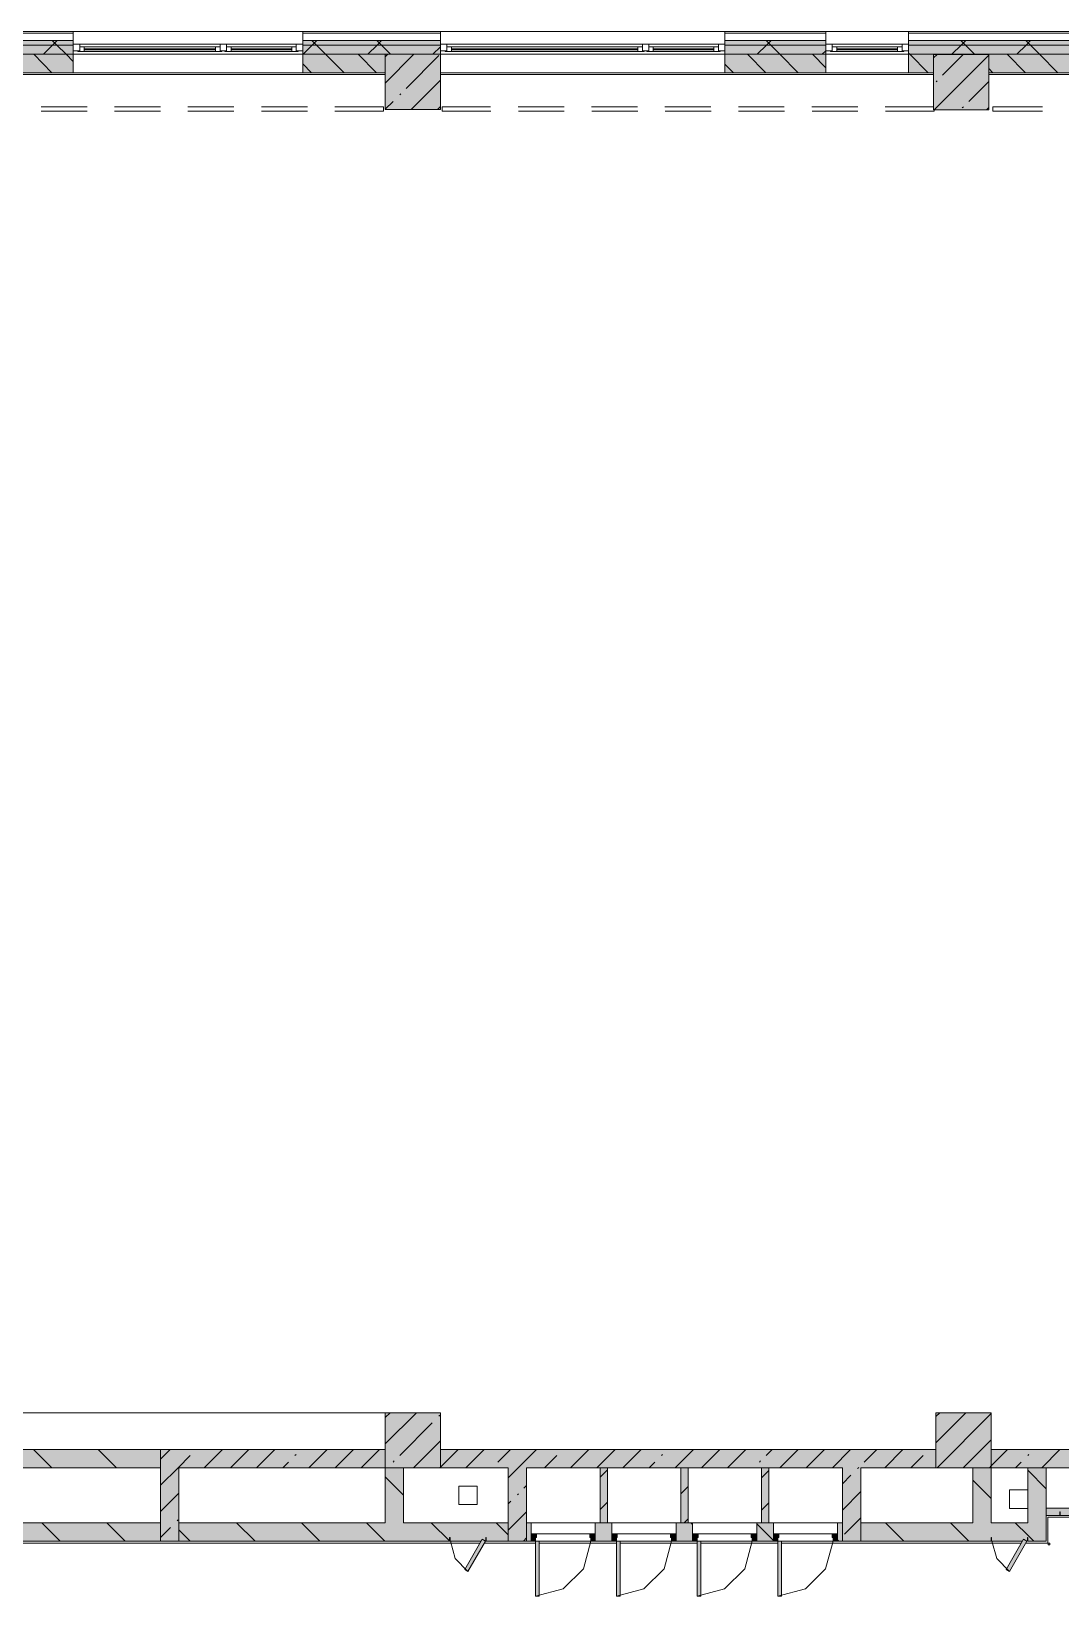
# Model space of a CAD drawing. Header units: millimetres. Extents: x -3817 to 677485, y -22715 to 103890.
# Drawn here: x 20927.3 to 21015.6, y -19523.4 to -19388.5 of the extents above; entities that cross this region are included whole.
import ezdxf

# ---------------------------------------------------------------- set-up
doc = ezdxf.new("R2010")
doc.units = ezdxf.units.MM
doc.layers.add('PDF _Геометрия', color=7, linetype='Continuous', true_color=0x1d1d1d)
doc.layers.add('PDF _Сплошная заливка', color=7, linetype='Continuous', true_color=0xffffff)

msp = doc.modelspace()

# ---------------------------------------------------------------- hatches: boundary and pattern name
at = {"layer": 'PDF _Сплошная заливка', "transparency": 33554559}
h = msp.add_hatch(color=256, dxfattribs=at)
h.paths.add_polyline_path([(21264.69, -19389.71), (21265.09, -19389.71), (21265.09, -19389.31), (21163.83, -19389.31), (21163.83, -19389.71), (21243.22, -19389.71)], flags=0)
h.paths.add_polyline_path([(21132.34, -19389.71), (21139.42, -19389.71), (21139.42, -19389.31), (21132.34, -19389.31)], flags=0)
h.paths.add_polyline_path([(21111.09, -19389.71), (21115.8, -19389.71), (21115.8, -19389.31), (21105.25, -19389.31), (21105.25, -19389.71)], flags=0)
h.paths.add_polyline_path([(21079.27, -19389.71), (21088.72, -19389.71), (21088.72, -19389.31), (21079.27, -19389.31)], flags=0)
h.paths.add_polyline_path([(21052.37, -19389.71), (21059.58, -19389.71), (21059.58, -19389.31), (21026.12, -19389.31), (21026.12, -19389.71), (21037.69, -19389.71)], flags=0)
h.paths.add_polyline_path([(20962.34, -19389.71), (20962.34, -19389.31), (20950.53, -19389.31), (20950.53, -19389.71)], flags=0)
h.paths.add_polyline_path([(20986.75, -19389.71), (20995.41, -19389.71), (20995.41, -19389.31), (20986.75, -19389.31)], flags=0)
h.paths.add_polyline_path([(21008.32, -19389.71), (21019.03, -19389.71), (21019.03, -19389.31), (21002.5, -19389.31), (21002.5, -19389.71)], flags=0)
h.paths.add_polyline_path([(20915.1, -19389.71), (20915.1, -19389.31), (20906.44, -19389.31), (20906.44, -19389.71)], flags=0)
h.paths.add_polyline_path([(20876.2, -19389.71), (20882.03, -19389.71), (20882.03, -19389.31), (20862.35, -19389.31), (20862.35, -19389.71), (20863.13, -19389.71)], flags=0)
h.paths.add_polyline_path([(20922.19, -19389.71), (20930.85, -19389.71), (20930.85, -19389.31), (20922.19, -19389.31)], flags=0)
h = msp.add_hatch(color=256, dxfattribs=at)
h.paths.add_polyline_path([(21263.91, -19390.49), (21264.69, -19390.49), (21264.69, -19389.71), (21163.83, -19389.71), (21163.83, -19390.49), (21243.22, -19390.49)], flags=0)
h.paths.add_polyline_path([(21111.09, -19390.49), (21115.8, -19390.49), (21115.8, -19389.71), (21105.25, -19389.71), (21105.25, -19390.49)], flags=0)
h.paths.add_polyline_path([(21079.27, -19390.49), (21088.72, -19390.49), (21088.72, -19389.71), (21079.27, -19389.71)], flags=0)
h.paths.add_polyline_path([(21132.34, -19390.49), (21139.42, -19390.49), (21139.42, -19389.71), (21132.34, -19389.71)], flags=0)
h.paths.add_polyline_path([(21037.69, -19390.49), (21059.58, -19390.49), (21059.58, -19389.71), (21026.12, -19389.71), (21026.12, -19390.49)], flags=0)
h.paths.add_polyline_path([(21008.32, -19390.49), (21019.03, -19390.49), (21019.03, -19389.71), (21002.5, -19389.71), (21002.5, -19390.49)], flags=0)
h.paths.add_polyline_path([(20993.64, -19390.49), (20995.41, -19390.49), (20995.41, -19389.71), (20986.75, -19389.71), (20986.75, -19390.49)], flags=0)
h.paths.add_polyline_path([(20876.2, -19390.49), (20882.03, -19390.49), (20882.03, -19389.71), (20863.13, -19389.71), (20863.13, -19390.49), (20867.86, -19390.49)], flags=0)
h.paths.add_polyline_path([(20950.53, -19390.49), (20962.34, -19390.49), (20962.34, -19389.71), (20950.53, -19389.71)], flags=0)
h.paths.add_polyline_path([(20930.85, -19390.49), (20930.85, -19389.71), (20922.19, -19389.71), (20922.19, -19390.49)], flags=0)
h.paths.add_polyline_path([(20915.1, -19390.49), (20915.1, -19389.71), (20906.44, -19389.71), (20906.44, -19390.49)], flags=0)
h = msp.add_hatch(color=256, dxfattribs=at)
h.paths.add_polyline_path([(21163.83, -19392.07), (21166.19, -19392.07), (21166.19, -19390.49), (21163.83, -19390.49), (21163.83, -19390.66)], flags=0)
h.paths.add_polyline_path([(21170.13, -19392.07), (21194.15, -19392.07), (21194.15, -19390.49), (21170.13, -19390.49), (21170.13, -19390.66)], flags=0)
h.paths.add_polyline_path([(21135.49, -19392.07), (21135.49, -19390.49), (21132.34, -19390.49), (21132.34, -19392.07)], flags=0)
h.paths.add_polyline_path([(21056.83, -19392.07), (21059.58, -19392.07), (21059.58, -19390.49), (21056.83, -19390.49), (21056.83, -19390.66)], flags=0)
h.paths.add_polyline_path([(21110.21, -19392.07), (21110.21, -19390.49), (21105.25, -19390.49), (21105.25, -19392.07)], flags=0)
h.paths.add_polyline_path([(21114.15, -19392.07), (21115.8, -19392.07), (21115.8, -19390.49), (21114.15, -19390.49), (21114.15, -19390.66)], flags=0)
h.paths.add_polyline_path([(21079.27, -19392.07), (21084.78, -19392.07), (21084.78, -19390.49), (21079.27, -19390.49), (21079.27, -19390.66)], flags=0)
h.paths.add_polyline_path([(21052.1, -19392.07), (21052.1, -19390.49), (21026.12, -19390.49), (21026.12, -19392.07), (21037.69, -19392.07)], flags=0)
h.paths.add_polyline_path([(21004.66, -19392.07), (21004.66, -19390.51), (21009.39, -19390.51), (21009.39, -19392.07), (21019.03, -19392.07), (21019.03, -19390.49), (21002.5, -19390.49), (21002.5, -19392.07)], flags=0)
h.paths.add_polyline_path([(20986.75, -19392.07), (20995.41, -19392.07), (20995.41, -19390.49), (20986.75, -19390.49), (20986.75, -19390.66)], flags=0)
h.paths.add_polyline_path([(20950.53, -19392.07), (20957.62, -19392.07), (20957.62, -19390.49), (20950.53, -19390.49), (20950.53, -19390.66)], flags=0)
h.paths.add_polyline_path([(20930.85, -19392.07), (20930.85, -19390.49), (20922.19, -19390.49), (20922.19, -19392.07)], flags=0)
h.paths.add_polyline_path([(20906.44, -19392.07), (20910.38, -19392.07), (20910.38, -19390.49), (20906.44, -19390.49), (20906.44, -19390.66)], flags=0)
h.paths.add_polyline_path([(20867.86, -19392.07), (20882.03, -19392.07), (20882.03, -19390.49), (20867.86, -19390.49), (20867.86, -19390.66)], flags=0)
for points in [[(20957.62, -19395.22), (20962.34, -19395.22), (20962.34, -19390.49), (20957.62, -19390.49), (20957.62, -19392.07)], [(21004.66, -19395.24), (21009.39, -19395.24), (21009.39, -19390.51), (21004.66, -19390.51), (21004.66, -19392.07)], [(20957.62, -19511.75), (20957.62, -19510.18), (20938.33, -19510.18), (20938.33, -19511.75), (20949.6, -19511.75)], [(20938.33, -19518.05), (20939.9, -19518.05), (20939.9, -19511.75), (20938.33, -19511.75), (20938.33, -19516.47)], [(20957.62, -19516.47), (20959.19, -19516.47), (20959.19, -19511.75), (20957.62, -19511.75), (20957.62, -19513.93)], [(20989.9, -19516.47), (20990.53, -19516.47), (20990.53, -19511.75), (20989.9, -19511.75), (20989.9, -19513.93)], [(20996.83, -19518.05), (20998.41, -19518.05), (20998.41, -19511.75), (20996.83, -19511.75), (20996.83, -19516.47)], [(21009.59, -19516.47), (21009.59, -19511.75), (21008.01, -19511.75), (21008.01, -19516.47), (21008.32, -19516.47)], [(21012.74, -19518.05), (21014.31, -19518.05), (21014.31, -19511.75), (21012.74, -19511.75), (21012.74, -19516.47)], [(21017.85, -19515.84), (21019.03, -19515.84), (21019.03, -19515.21), (21014.31, -19515.21), (21014.31, -19515.84), (21017.41, -19515.84), (21017.5, -19515.69), (21017.77, -19515.84)]]:
    msp.add_hatch(color=256, dxfattribs=at).paths.add_polyline_path(points)
h = msp.add_hatch(color=256, dxfattribs=at)
h.paths.add_polyline_path([(20910.38, -19511.75), (20910.38, -19510.18), (20868.02, -19510.18), (20868.02, -19511.75), (20890.88, -19511.75)], flags=0)
h.paths.add_polyline_path([(20938.33, -19511.75), (20938.33, -19510.18), (20915.1, -19510.18), (20915.1, -19511.75)], flags=0)
h = msp.add_hatch(color=256, dxfattribs=at)
h.paths.add_polyline_path([(20990.53, -19511.75), (21004.86, -19511.75), (21004.86, -19510.18), (20962.34, -19510.18), (20962.34, -19511.75), (20989.9, -19511.75)], flags=0)
h.paths.add_polyline_path([(21012.74, -19511.75), (21052.1, -19511.75), (21052.1, -19510.18), (21009.59, -19510.18), (21009.59, -19511.75)], flags=0)
h = msp.add_hatch(color=256, dxfattribs=at)
h.paths.add_polyline_path([(21012.29, -19518.05), (21012.38, -19517.89), (21012.74, -19518.05), (21012.74, -19516.47), (20998.41, -19516.47), (20998.41, -19518.05), (21011.99, -19518.05)], flags=0)
h.paths.add_polyline_path([(20963.13, -19518.05), (20965.84, -19518.05), (20965.93, -19517.89), (20966.28, -19518.05), (20968.17, -19518.05), (20968.17, -19516.47), (20939.9, -19516.47), (20939.9, -19518.05), (20949.6, -19518.05)], flags=0)
h.paths.add_polyline_path([(20920.24, -19518.05), (20938.33, -19518.05), (20938.33, -19516.47), (20883.61, -19516.47), (20883.61, -19518.05), (20890.88, -19518.05)], flags=0)
h.paths.add_polyline_path([(20996.83, -19518.05), (20996.83, -19516.47), (20996.42, -19516.47), (20996.42, -19518.05)], flags=0)
h.paths.add_polyline_path([(20969.74, -19518.05), (20970.12, -19518.05), (20970.12, -19516.47), (20969.74, -19516.47), (20969.74, -19517.42)], flags=0)
h.paths.add_polyline_path([(20990.91, -19518.05), (20990.91, -19516.47), (20989.49, -19516.47), (20989.49, -19518.05), (20989.97, -19518.05)], flags=0)
h.paths.add_polyline_path([(20975.63, -19518.05), (20977.05, -19518.05), (20977.05, -19516.47), (20975.63, -19516.47), (20975.63, -19517.42)], flags=0)
h.paths.add_polyline_path([(20982.56, -19518.05), (20983.98, -19518.05), (20983.98, -19516.47), (20982.56, -19516.47), (20982.56, -19517.42)], flags=0)

# ---------------------------------------------------------------- linework, layer by layer
at = {"layer": 'PDF _Геометрия', "color": 7, "lineweight": 9}
for points in [[(20922.19, -19390.49), (20930.85, -19390.49), (20930.85, -19388.53), (20922.19, -19388.53)], [(20950.53, -19390.49), (20950.53, -19388.53), (20930.85, -19388.53), (20930.85, -19390.49)], [(20941.87, -19388.53), (20937.94, -19388.53)], [(20948.17, -19388.53), (20944.24, -19388.53)], [(20950.53, -19390.49), (20962.34, -19390.49), (20962.34, -19388.53), (20950.53, -19388.53)], [(20955.26, -19388.53), (20950.53, -19388.53)], [(20986.75, -19390.49), (20986.75, -19388.53), (20962.34, -19388.53), (20962.34, -19390.49)], [(20971.4, -19388.53), (20969.04, -19388.53)], [(20986.75, -19390.49), (20995.41, -19390.49), (20995.41, -19388.53), (20986.75, -19388.53)], [(20990.69, -19388.53), (20986.75, -19388.53)], [(20996.99, -19388.53), (20993.05, -19388.53)], [(21002.5, -19390.49), (21002.5, -19388.53), (20995.41, -19388.53), (20995.41, -19390.49)], [(21002.5, -19388.53), (20999.35, -19388.53)], [(21002.5, -19390.49), (21019.03, -19390.49), (21019.03, -19388.53), (21002.5, -19388.53)], [(21009.39, -19392.07), (21009.39, -19390.51), (21004.66, -19390.51), (21004.66, -19392.07), (21002.5, -19392.07), (21002.5, -19390.49), (21019.03, -19390.49), (21026.12, -19390.49), (21026.12, -19388.53), (21019.03, -19388.53), (21019.03, -19390.49), (21019.03, -19392.07)], [(20931.4, -19389.63), (20931.4, -19390.18), (20930.85, -19390.18), (20930.85, -19389.63)], [(20931.24, -19390.26), (20943.6, -19390.26), (20943.6, -19390.18), (20943.45, -19390.18), (20943.45, -19389.86), (20931.4, -19389.86), (20931.4, -19390.18), (20931.24, -19390.18)], [(20944, -19389.63), (20944, -19390.18), (20943.45, -19390.18), (20943.45, -19389.63)], [(20943.84, -19390.26), (20950.14, -19390.26), (20950.14, -19390.18), (20949.98, -19390.18), (20949.98, -19389.86), (20944, -19389.86), (20944, -19390.18), (20943.84, -19390.18)], [(20950.53, -19389.63), (20950.53, -19390.18), (20949.98, -19390.18), (20949.98, -19389.63)], [(20962.89, -19389.63), (20962.89, -19390.18), (20962.34, -19390.18), (20962.34, -19389.63)], [(20962.74, -19390.26), (20979.82, -19390.26), (20979.82, -19390.18), (20979.67, -19390.18), (20979.67, -19389.86), (20962.89, -19389.86), (20962.89, -19390.18), (20962.74, -19390.18)], [(20980.22, -19389.63), (20980.22, -19390.18), (20979.67, -19390.18), (20979.67, -19389.63)], [(20980.06, -19390.26), (20986.36, -19390.26), (20986.36, -19390.18), (20986.2, -19390.18), (20986.2, -19389.86), (20980.22, -19389.86), (20980.22, -19390.18), (20980.06, -19390.18)], [(20986.75, -19389.63), (20986.75, -19390.18), (20986.2, -19390.18), (20986.2, -19389.63)], [(20995.96, -19389.63), (20995.96, -19390.18), (20995.41, -19390.18), (20995.41, -19389.63)], [(20995.81, -19390.26), (21002.11, -19390.26), (21002.11, -19390.18), (21001.95, -19390.18), (21001.95, -19389.86), (20995.96, -19389.86), (20995.96, -19390.18), (20995.81, -19390.18)], [(21002.5, -19389.63), (21002.5, -19390.18), (21001.95, -19390.18), (21001.95, -19389.63)], [(20930.85, -19390.49), (20922.19, -19390.49), (20922.19, -19392.07), (20930.85, -19392.07)], [(20930.85, -19390.49), (20950.53, -19390.49)], [(20957.62, -19390.49), (20950.53, -19390.49), (20950.53, -19392.07), (20957.62, -19392.07)], [(20962.34, -19395.22), (20962.34, -19390.49), (20957.62, -19390.49), (20957.62, -19392.07), (20957.62, -19395.22)], [(20962.34, -19390.49), (20986.75, -19390.49)], [(20995.41, -19390.49), (20986.75, -19390.49), (20986.75, -19392.07), (20995.41, -19392.07)], [(20995.41, -19390.49), (21002.5, -19390.49)], [(21009.39, -19395.24), (21009.39, -19392.07), (21009.39, -19390.51), (21004.66, -19390.51), (21004.66, -19392.07), (21004.66, -19395.24)], [(20962.34, -19507.03), (20957.62, -19507.03), (20957.62, -19511.75), (20962.34, -19511.75)], [(21009.59, -19507.03), (21004.86, -19507.03), (21004.86, -19511.75), (21009.59, -19511.75)], [(20915.1, -19511.75), (20938.33, -19511.75), (20938.33, -19510.18), (20915.1, -19510.18)], [(20976.04, -19511.75), (20976.04, -19516.47), (20975.63, -19516.47), (20975.63, -19518.05), (20977.05, -19518.05), (20977.05, -19516.47), (20976.67, -19516.47), (20976.67, -19511.75)], [(20982.97, -19511.75), (20982.97, -19516.47), (20982.56, -19516.47), (20982.56, -19518.05), (20983.98, -19518.05), (20983.98, -19516.47), (20983.6, -19516.47), (20983.6, -19511.75)], [(21019.03, -19511.75), (21019.03, -19515.21), (21017.85, -19515.21), (21015.49, -19515.21), (21014.31, -19515.21), (21014.31, -19511.75)], [(21012.74, -19513.66), (21012.74, -19515.24)], [(21014.48, -19518.22), (21014.48, -19518.37), (21014.63, -19518.37), (21014.63, -19518.22), (21014.48, -19518.22), (21014.63, -19518.22), (21014.63, -19518.37), (21014.48, -19518.37)]]:
    msp.add_lwpolyline(points, close=True, dxfattribs=at)
for points in [[(20935.57, -19388.53), (20930.85, -19388.53), (20935.57, -19388.53)], [(20966.67, -19388.53), (20964.31, -19388.53), (20966.67, -19388.53)], [(20984.39, -19388.53), (20981.24, -19388.53), (20984.39, -19388.53)], [(21016.67, -19388.53), (21011.95, -19388.53), (21016.67, -19388.53)], [(20930.85, -19388.68), (20922.19, -19388.68)], [(20930.85, -19389.31), (20922.19, -19389.31)], [(20930.85, -19389.71), (20922.19, -19389.71)], [(20928.29, -19390.49), (20929.07, -19389.71), (20929.47, -19389.31)], [(20930.85, -19391.11), (20930.23, -19390.49), (20929.44, -19389.71), (20929.05, -19389.31)], [(20950.53, -19389.63), (20930.85, -19389.63)], [(20931.79, -19390.26), (20931.79, -19389.86)], [(20943.05, -19390.26), (20943.05, -19389.86)], [(20944.39, -19390.26), (20944.39, -19389.86)], [(20949.59, -19390.26), (20949.59, -19389.86)], [(20962.34, -19388.68), (20950.53, -19388.68)], [(20962.34, -19389.31), (20950.53, -19389.31)], [(20962.34, -19389.71), (20950.53, -19389.71)], [(20950.56, -19390.49), (20951.34, -19389.71), (20951.74, -19389.31)], [(20954.08, -19392.07), (20952.5, -19390.49), (20951.72, -19389.71), (20951.32, -19389.31)], [(20956.12, -19390.49), (20956.91, -19389.71), (20957.3, -19389.31)], [(20958.07, -19390.49), (20957.28, -19389.71), (20956.89, -19389.31)], [(20961.69, -19390.49), (20962.34, -19389.84)], [(20986.75, -19389.63), (20962.34, -19389.63)], [(20963.29, -19390.26), (20963.29, -19389.86)], [(20979.27, -19390.26), (20979.27, -19389.86)], [(20980.61, -19390.26), (20980.61, -19389.86)], [(20985.81, -19390.26), (20985.81, -19389.86)], [(20995.41, -19388.68), (20986.75, -19388.68)], [(20995.41, -19389.31), (20986.75, -19389.31)], [(20995.41, -19389.71), (20986.75, -19389.71)], [(20989.53, -19390.49), (20990.32, -19389.71), (20990.71, -19389.31)], [(20993.05, -19392.07), (20991.48, -19390.49), (20990.69, -19389.71), (20990.29, -19389.31)], [(21002.5, -19389.63), (20995.41, -19389.63)], [(20996.36, -19390.26), (20996.36, -19389.86)], [(21001.55, -19390.26), (21001.55, -19389.86)], [(21019.03, -19388.68), (21002.5, -19388.68)], [(21019.03, -19389.31), (21002.5, -19389.31)], [(21019.03, -19389.71), (21002.5, -19389.71)], [(21006.23, -19390.49), (21007.02, -19389.71), (21007.41, -19389.31)], [(21008.2, -19390.51), (21008.18, -19390.49), (21007.39, -19389.71), (21007, -19389.31)], [(21011.8, -19390.49), (21012.59, -19389.71), (21012.98, -19389.31)], [(21015.32, -19392.07), (21013.75, -19390.49), (21012.96, -19389.71), (21012.56, -19389.31)], [(20929.02, -19392.07), (20927.45, -19390.49)], [(20930.85, -19390.18), (20931.4, -19390.18)], [(20943.6, -19390.26), (20931.24, -19390.26)], [(20931.79, -19390.02), (20943.05, -19390.02)], [(20943.05, -19390.1), (20931.79, -19390.1)], [(20943.45, -19390.18), (20944, -19390.18)], [(20950.14, -19390.26), (20943.84, -19390.26)], [(20944.39, -19390.02), (20949.59, -19390.02)], [(20949.59, -19390.1), (20944.39, -19390.1)], [(20949.98, -19390.18), (20950.53, -19390.18)], [(20956.86, -19392.07), (20955.29, -19390.49)], [(20957.62, -19392.95), (20960.07, -19390.49)], [(20957.62, -19390.7), (20957.83, -19390.49)], [(20959.41, -19393.41), (20962.21, -19390.6)], [(20962.34, -19390.18), (20962.89, -19390.18)], [(20979.82, -19390.26), (20962.74, -19390.26)], [(20963.29, -19390.02), (20979.27, -19390.02)], [(20979.27, -19390.1), (20963.29, -19390.1)], [(20979.67, -19390.18), (20980.22, -19390.18)], [(20986.36, -19390.26), (20980.06, -19390.26)], [(20980.61, -19390.02), (20985.81, -19390.02)], [(20985.81, -19390.1), (20980.61, -19390.1)], [(20986.2, -19390.18), (20986.75, -19390.18)], [(20990.27, -19392.07), (20988.69, -19390.49)], [(20995.41, -19391.65), (20994.26, -19390.49)], [(20995.1, -19390.49), (20995.41, -19390.18)], [(20995.41, -19390.18), (20995.96, -19390.18)], [(21002.11, -19390.26), (20995.81, -19390.26)], [(20996.36, -19390.02), (21001.55, -19390.02)], [(21001.55, -19390.1), (20996.36, -19390.1)], [(21001.95, -19390.18), (21002.5, -19390.18)], [(21004.19, -19392.07), (21002.61, -19390.49), (21002.5, -19390.38)], [(21004.66, -19390.8), (21004.95, -19390.51)], [(21004.72, -19395.24), (21009.39, -19390.57)], [(21005.41, -19390.51), (21005.39, -19390.49)], [(21005.43, -19392.28), (21007.2, -19390.51)], [(21012.54, -19392.07), (21010.96, -19390.49)], [(20919.44, -19392.23), (20915.27, -19392.23), (20957.46, -19392.23), (20957.62, -19392.23), (20915.27, -19392.23), (20915.26, -19392.23), (20915.1, -19392.23), (20915.26, -19392.23), (20915.1, -19392.23)], [(20932.03, -19392.23), (20928.1, -19392.23)], [(20950.53, -19392.07), (20930.85, -19392.07)], [(20938.33, -19392.23), (20934.4, -19392.23)], [(20944.63, -19392.23), (20940.7, -19392.23)], [(20950.93, -19392.23), (20946.99, -19392.23)], [(20951.29, -19392.07), (20950.53, -19391.31)], [(20957.62, -19392.23), (20957.46, -19392.23), (20953.29, -19392.23)], [(20986.75, -19392.07), (20962.34, -19392.07)], [(20966.93, -19392.23), (20962.51, -19392.23), (21004.66, -19392.23), (20962.34, -19392.23), (20962.5, -19392.23), (20962.34, -19392.23)], [(20973.23, -19392.23), (20969.3, -19392.23)], [(20984.86, -19392.23), (20980.02, -19392.23), (20975.59, -19392.23)], [(20987.48, -19392.07), (20986.75, -19391.34)], [(20991.16, -19392.23), (20987.22, -19392.23)], [(20997.46, -19392.23), (20993.52, -19392.23)], [(21002.5, -19392.07), (20995.41, -19392.07)], [(21004.66, -19392.23), (20999.82, -19392.23)], [(21009.75, -19392.07), (21009.39, -19391.71)], [(21013.92, -19392.23), (21009.75, -19392.23), (21051.95, -19392.23), (21052.1, -19392.23), (21009.39, -19392.23), (21009.74, -19392.23), (21009.39, -19392.23)], [(20958.85, -19393.97), (20958.94, -19393.87)], [(20959.84, -19395.22), (20962.34, -19392.72)], [(21004.87, -19392.84), (21004.96, -19392.75)], [(21007.68, -19394.53), (21009.39, -19392.81)], [(20928.09, -19394.99), (20932.03, -19394.99)], [(20934.39, -19394.99), (20938.33, -19394.99)], [(20940.69, -19394.99), (20944.63, -19394.99)], [(20946.99, -19394.99), (20950.93, -19394.99)], [(20953.29, -19394.99), (20957.45, -19394.99), (20957.45, -19395.38), (20953.29, -19395.38)], [(20957.62, -19395.19), (20958.29, -19394.53)], [(20962.09, -19395.22), (20962.34, -19394.96)], [(20966.67, -19395.38), (20962.5, -19395.38), (20962.5, -19394.99), (20966.65, -19394.99)], [(20969.02, -19394.99), (20972.95, -19394.99)], [(20975.32, -19394.99), (20979.25, -19394.99)], [(20981.61, -19394.99), (20985.55, -19394.99)], [(20987.91, -19394.99), (20991.85, -19394.99)], [(20994.21, -19394.99), (20998.15, -19394.99)], [(21000.51, -19394.99), (21004.66, -19394.99)], [(21004.7, -19395.24), (21004.7, -19395.38), (21000.53, -19395.38)], [(21007.11, -19395.09), (21007.21, -19395)], [(21009.21, -19395.24), (21009.39, -19395.06)], [(21014, -19395.38), (21009.75, -19395.38), (21009.75, -19394.99), (21014, -19394.99)], [(20932.03, -19395.38), (20928.09, -19395.38)], [(20938.33, -19395.38), (20934.39, -19395.38)], [(20944.63, -19395.38), (20940.69, -19395.38)], [(20950.93, -19395.38), (20946.99, -19395.38)], [(20972.97, -19395.38), (20969.04, -19395.38)], [(20979.27, -19395.38), (20975.34, -19395.38)], [(20985.57, -19395.38), (20981.63, -19395.38)], [(20991.87, -19395.38), (20987.93, -19395.38)], [(20998.17, -19395.38), (20994.23, -19395.38)], [(20957.62, -19509.69), (20960.28, -19507.03)], [(20957.62, -19507.44), (20958.04, -19507.03)], [(20962.21, -19507.34), (20962.31, -19507.25)], [(21004.86, -19507.35), (21005.18, -19507.03)], [(21004.87, -19509.58), (21007.43, -19507.03)], [(21004.95, -19511.75), (21009.59, -19507.11)], [(20958.85, -19510.71), (20961.65, -19507.9)], [(20960.05, -19511.75), (20962.34, -19509.45)], [(21007.19, -19511.75), (21009.59, -19509.36)], [(20957.62, -19510.02), (20957.62, -19516.47), (20939.9, -19516.47), (20939.9, -19511.75), (20957.62, -19511.75), (20957.62, -19510.18), (20938.33, -19510.18), (20938.33, -19511.75), (20938.33, -19516.47), (20883.61, -19516.47), (20883.61, -19518.05), (20938.33, -19518.05), (20939.9, -19518.05), (20963.13, -19518.05), (20965.84, -19518.05)], [(20929, -19511.75), (20927.43, -19510.18)], [(20934.57, -19511.75), (20932.99, -19510.18)], [(20938.33, -19511.02), (20939.17, -19510.18)], [(20938.33, -19513.26), (20939.84, -19511.75), (20940.89, -19510.71)], [(20942.09, -19511.75), (20943.66, -19510.18)], [(20944.33, -19511.75), (20945.91, -19510.18)], [(20946.58, -19511.75), (20948.15, -19510.18)], [(20948.82, -19511.75), (20949.31, -19511.27)], [(20949.87, -19510.71), (20949.96, -19510.61)], [(20951.07, -19511.75), (20952.64, -19510.18)], [(20953.31, -19511.75), (20954.89, -19510.18)], [(20955.56, -19511.75), (20957.13, -19510.18)], [(20958.29, -19511.27), (20958.38, -19511.17)], [(21000.53, -19510.18), (21004.86, -19510.18), (20962.34, -19510.18), (20962.34, -19511.75), (20968.17, -19511.75), (20968.17, -19516.47), (20966.28, -19516.47), (20963.13, -19516.47), (20959.19, -19516.47), (20959.19, -19511.75)], [(20962.29, -19511.75), (20962.34, -19511.7), (20963.87, -19510.18)], [(20962.34, -19510.18), (20966.67, -19510.18)], [(20964.54, -19511.75), (20966.11, -19510.18)], [(20967.27, -19511.27), (20968.36, -19510.18)], [(20968.17, -19512.61), (20969.03, -19511.75), (20970.6, -19510.18)], [(20969.04, -19510.18), (20972.97, -19510.18)], [(20971.27, -19511.75), (20972.32, -19510.71)], [(20973.52, -19511.75), (20975.09, -19510.18)], [(20975.34, -19510.18), (20979.27, -19510.18)], [(20975.76, -19511.75), (20977.34, -19510.18)], [(20978.01, -19511.75), (20979.58, -19510.18)], [(20980.25, -19511.75), (20980.74, -19511.27)], [(20981.3, -19510.71), (20981.39, -19510.61)], [(20981.63, -19510.18), (20985.57, -19510.18)], [(20982.5, -19511.75), (20984.07, -19510.18)], [(20984.74, -19511.75), (20986.32, -19510.18)], [(20986.99, -19511.75), (20988.56, -19510.18)], [(20987.93, -19510.18), (20991.87, -19510.18)], [(20989.72, -19511.27), (20989.81, -19511.17)], [(20990.28, -19510.71), (20990.81, -19510.18)], [(20991.48, -19511.75), (20993.05, -19510.18)], [(20993.72, -19511.75), (20995.3, -19510.18)], [(20994.23, -19510.18), (20998.17, -19510.18)], [(20995.97, -19511.75), (20997.54, -19510.18)], [(20998.7, -19511.27), (20999.79, -19510.18)], [(21000.46, -19511.75), (21002.03, -19510.18)], [(21002.7, -19511.75), (21003.75, -19510.71)], [(21009.44, -19511.75), (21009.59, -19511.6), (21011.01, -19510.18)], [(21038.72, -19511.75), (21052.1, -19511.75), (21052.1, -19510.18), (21009.59, -19510.18), (21013.92, -19510.18)], [(21011.68, -19511.75), (21012.17, -19511.27)], [(21012.73, -19510.71), (21012.82, -19510.61)], [(21013.93, -19511.75), (21015.5, -19510.18)], [(20959.19, -19514.1), (20957.62, -19512.53)], [(20966.78, -19511.75), (20966.8, -19511.74)], [(20969.74, -19518.05), (20969.74, -19516.47), (20969.74, -19511.75), (20976.04, -19511.75)], [(20976.04, -19512.55), (20976.67, -19511.92)], [(20976.67, -19511.75), (20982.97, -19511.75)], [(20983.6, -19511.75), (20989.9, -19511.75)], [(20990.53, -19511.75), (20989.9, -19511.75), (20989.9, -19516.47), (20989.49, -19516.47), (20989.49, -19518.05), (20990.91, -19518.05), (20990.91, -19516.47), (20990.53, -19516.47), (20990.53, -19511.75), (20996.83, -19511.75), (20996.83, -19516.47), (20996.42, -19516.47), (20996.42, -19518.05), (20996.83, -19518.05), (20998.41, -19518.05), (21009.59, -19518.05), (21012.29, -19518.05)], [(20989.9, -19512.61), (20990.53, -19511.98)], [(20996.83, -19513.13), (20997.57, -19512.39)], [(20998.13, -19511.83), (20998.21, -19511.75), (20998.23, -19511.74)], [(21014.31, -19511.75), (21012.74, -19511.75), (21012.74, -19516.47), (21009.59, -19516.47), (21009.59, -19511.75), (21008.01, -19511.75), (21008.01, -19516.47), (20998.41, -19516.47), (20998.41, -19511.75), (21008.01, -19511.75)], [(21009.59, -19511.75), (21012.74, -19511.75)], [(21014.31, -19513.55), (21012.74, -19511.97)], [(20938.33, -19515.51), (20939.9, -19513.94)], [(20968.95, -19514.07), (20969.04, -19513.98)], [(20969.51, -19513.51), (20969.74, -19513.28)], [(20982.97, -19513.98), (20983.6, -19513.35)], [(20996.83, -19515.38), (20998.41, -19513.8)], [(21009.59, -19514.39), (21008.01, -19512.81)], [(20968.17, -19514.85), (20968.39, -19514.63)], [(20976.04, -19515.34), (20976.67, -19514.71)], [(20989.9, -19515.4), (20990.53, -19514.77)], [(21014.31, -19515.21), (21014.31, -19515.84), (21015.49, -19515.84), (21017.41, -19515.84)], [(20929.73, -19518.05), (20928.16, -19516.47)], [(20935.3, -19518.05), (20933.73, -19516.47)], [(20938.33, -19518.05), (20938.33, -19516.47)], [(20939.76, -19516.32), (20939.86, -19516.23)], [(20939.9, -19518.05), (20939.9, -19516.47)], [(20946.44, -19518.05), (20944.86, -19516.47)], [(20952, -19518.05), (20950.43, -19516.47)], [(20957.57, -19518.05), (20956, -19516.47)], [(20963.14, -19518.05), (20961.56, -19516.47)], [(20966.28, -19518.05), (20968.17, -19518.05), (20969.74, -19518.05), (20970.12, -19518.05), (20970.12, -19516.47), (20975.63, -19516.47), (20975.63, -19517.42)], [(20968.17, -19517.51), (20967.13, -19516.47)], [(20968.17, -19517.1), (20969.74, -19515.52)], [(20968.17, -19518.05), (20968.17, -19516.47)], [(20970.12, -19517.42), (20970.12, -19516.47), (20969.74, -19516.47)], [(20976.04, -19516.47), (20976.67, -19516.47)], [(20977.05, -19517.42), (20977.05, -19516.47), (20982.56, -19516.47), (20982.56, -19517.42)], [(20982.97, -19516.47), (20983.6, -19516.47)], [(20983.25, -19516.47), (20983.6, -19516.13)], [(20983.98, -19516.62), (20983.83, -19516.47)], [(20983.98, -19517.42), (20983.98, -19516.47), (20989.49, -19516.47), (20989.49, -19517.42)], [(20990.91, -19517.98), (20989.49, -19516.56)], [(20989.9, -19516.47), (20990.53, -19516.47)], [(20990.91, -19517.42), (20990.91, -19516.47), (20996.42, -19516.47), (20996.42, -19517.42)], [(20996.83, -19518.05), (20996.83, -19516.47)], [(20997.01, -19517.44), (20998.41, -19516.05)], [(20998.41, -19518.05), (20998.41, -19516.47)], [(21002.11, -19518.05), (21000.54, -19516.47)], [(21007.68, -19518.05), (21006.1, -19516.47)], [(21013.25, -19518.05), (21012.74, -19517.54), (21011.67, -19516.47)], [(21012.74, -19518.05), (21014.31, -19518.05), (21014.31, -19515.84)], [(20938.33, -19517.75), (20939.2, -19516.88)], [(20940.87, -19518.05), (20939.9, -19517.08)], [(20969.46, -19518.05), (20969.74, -19517.77)], [(20975.63, -19518.05), (20970.83, -19518.05)], [(20982.56, -19518.05), (20977.76, -19518.05)], [(20989.49, -19518.05), (20984.69, -19518.05)], [(20996.42, -19518.05), (20991.62, -19518.05)], [(20996.54, -19518.05), (20996.42, -19517.93)]]:
    msp.add_lwpolyline(points, dxfattribs=at)
at = {"layer": 'PDF _Геометрия', "color": 253, "lineweight": 9, "true_color": 0xaaaaaa}
for points in [[(21009.59, -19510.18), (21052.1, -19510.18), (21052.1, -19507.03), (21052.1, -19472.38), (21052.1, -19467.66), (21052.1, -19425.14), (21052.1, -19420.41), (21052.1, -19395.22), (21052.1, -19510.18)], [(20915.1, -19507.03), (20957.62, -19507.03)], [(20962.34, -19510.18), (21004.86, -19510.18)], [(20965.49, -19513.33), (20963.92, -19513.33), (20963.92, -19514.9), (20965.49, -19514.9)], [(20963.92, -19513.33), (20965.49, -19513.33), (20965.49, -19514.9), (20963.92, -19514.9)], [(21012.74, -19513.66), (21011.16, -19513.66), (21011.16, -19515.24), (21012.74, -19515.24)], [(21011.16, -19513.66), (21012.74, -19513.66), (21012.74, -19515.24), (21011.16, -19515.24)], [(21012.57, -19518.21), (21014.47, -19518.21), (21014.47, -19516), (21017.32, -19516), (21014.47, -19516), (21014.47, -19518.21)], [(21015.53, -19515.53), (21015.49, -19515.53), (21015.49, -19515.84), (21015.53, -19515.84)], [(20963.17, -19517.73), (20963.13, -19517.73), (20963.13, -19518.05), (20963.17, -19518.05)], [(20964.71, -19520.64), (20966.2, -19518.05), (20965.93, -19517.89), (20964.43, -19520.48)], [(20966.24, -19517.73), (20966.24, -19518.05), (20966.28, -19518.05), (20966.28, -19517.73)], [(20970.32, -19517.42), (20970.12, -19517.42), (20970.12, -19518.05), (20970.32, -19518.05)], [(20970.51, -19518.05), (20970.51, -19517.73), (20970.59, -19517.73), (20970.59, -19517.42), (20970.32, -19517.42), (20970.32, -19518.05)], [(20970.51, -19522.77), (20970.83, -19522.77), (20970.83, -19518.05), (20970.51, -19518.05)], [(20975.24, -19518.05), (20975.44, -19518.05), (20975.44, -19517.42), (20975.16, -19517.42), (20975.16, -19517.73), (20975.24, -19517.73)], [(20975.44, -19517.42), (20975.44, -19518.05), (20975.63, -19518.05), (20975.63, -19517.42)], [(20977.25, -19517.42), (20977.05, -19517.42), (20977.05, -19518.05), (20977.25, -19518.05)], [(20977.44, -19518.05), (20977.44, -19517.73), (20977.52, -19517.73), (20977.52, -19517.42), (20977.25, -19517.42), (20977.25, -19518.05)], [(20977.44, -19522.77), (20977.76, -19522.77), (20977.76, -19518.05), (20977.44, -19518.05)], [(20982.17, -19518.05), (20982.36, -19518.05), (20982.36, -19517.42), (20982.09, -19517.42), (20982.09, -19517.73), (20982.17, -19517.73)], [(20982.36, -19517.42), (20982.36, -19518.05), (20982.56, -19518.05), (20982.56, -19517.42)], [(20984.18, -19517.42), (20983.98, -19517.42), (20983.98, -19518.05), (20984.18, -19518.05)], [(20984.37, -19518.05), (20984.37, -19517.73), (20984.45, -19517.73), (20984.45, -19517.42), (20984.18, -19517.42), (20984.18, -19518.05)], [(20984.37, -19522.77), (20984.69, -19522.77), (20984.69, -19518.05), (20984.37, -19518.05)], [(20989.1, -19518.05), (20989.29, -19518.05), (20989.29, -19517.42), (20989.02, -19517.42), (20989.02, -19517.73), (20989.1, -19517.73)], [(20989.29, -19517.42), (20989.29, -19518.05), (20989.49, -19518.05), (20989.49, -19517.42)], [(20991.1, -19517.42), (20990.91, -19517.42), (20990.91, -19518.05), (20991.1, -19518.05)], [(20991.3, -19518.05), (20991.3, -19517.73), (20991.38, -19517.73), (20991.38, -19517.42), (20991.1, -19517.42), (20991.1, -19518.05)], [(20991.3, -19522.77), (20991.62, -19522.77), (20991.62, -19518.05), (20991.3, -19518.05)], [(20996.03, -19518.05), (20996.22, -19518.05), (20996.22, -19517.42), (20995.95, -19517.42), (20995.95, -19517.73), (20996.03, -19517.73)], [(20996.22, -19517.42), (20996.22, -19518.05), (20996.42, -19518.05), (20996.42, -19517.42)], [(21009.63, -19517.73), (21009.59, -19517.73), (21009.59, -19518.05), (21009.63, -19518.05)], [(21011.16, -19520.64), (21012.66, -19518.05), (21012.38, -19517.89), (21010.89, -19520.48)], [(21012.7, -19517.73), (21012.7, -19518.05), (21012.74, -19518.05), (21012.74, -19517.73)], [(20836.21, -19523.4), (20865.02, -19523.4), (20865.02, -19518.21), (20965.75, -19518.21), (20865.02, -19518.21), (20865.02, -19523.4)], [(20966.11, -19518.21), (20970.51, -19518.21)], [(20970.83, -19518.21), (20977.44, -19518.21)], [(20977.76, -19518.21), (20984.37, -19518.21)], [(20984.69, -19518.21), (20991.3, -19518.21)], [(20991.62, -19518.21), (21012.2, -19518.21)]]:
    msp.add_lwpolyline(points, close=True, dxfattribs=at)
for points in [[(20963.21, -19518.05), (20963.61, -19519.55), (20964.71, -19520.64)], [(20970.44, -19517.42), (20975.32, -19517.42), (20970.44, -19517.42)], [(20975.24, -19518.05), (20974.61, -19520.41), (20972.88, -19522.14), (20970.51, -19522.77)], [(20970.51, -19518.05), (20975.32, -19518.05), (20970.83, -19518.05)], [(20977.37, -19517.42), (20982.25, -19517.42), (20977.37, -19517.42)], [(20982.17, -19518.05), (20981.54, -19520.41), (20979.81, -19522.14), (20977.44, -19522.77)], [(20977.44, -19518.05), (20982.25, -19518.05), (20977.76, -19518.05)], [(20984.29, -19517.42), (20989.18, -19517.42), (20984.29, -19517.42)], [(20989.1, -19518.05), (20988.46, -19520.41), (20986.73, -19522.14), (20984.37, -19522.77)], [(20984.37, -19518.05), (20989.18, -19518.05), (20984.69, -19518.05)], [(20991.22, -19517.42), (20996.1, -19517.42), (20991.22, -19517.42)], [(20996.03, -19518.05), (20995.39, -19520.41), (20993.66, -19522.14), (20991.3, -19522.77)], [(20991.3, -19518.05), (20996.1, -19518.05), (20991.62, -19518.05)], [(21009.66, -19518.05), (21010.07, -19519.55), (21011.16, -19520.64)]]:
    msp.add_lwpolyline(points, dxfattribs=at)
at = {"layer": 'PDF _Сплошная заливка', "lineweight": 60, "transparency": 33554559}
for points in [[(20962.34, -19511.75), (20962.34, -19507.03), (20957.62, -19511.75), (20957.62, -19507.03)], [(21004.86, -19511.75), (21009.59, -19511.75), (21004.86, -19507.03), (21009.59, -19507.03)], [(20969.74, -19518.05), (20969.74, -19511.75), (20968.17, -19518.05), (20968.17, -19511.75)], [(20976.67, -19516.47), (20976.67, -19511.75), (20976.04, -19516.47), (20976.04, -19511.75)], [(20983.6, -19516.47), (20983.6, -19511.75), (20982.97, -19516.47), (20982.97, -19511.75)]]:
    msp.add_solid(points, dxfattribs=at)
at = {"layer": 'PDF _Сплошная заливка', "color": 254, "lineweight": 60, "true_color": 0xe2e2e2, "transparency": 33554559}
for points in [[(20964.71, -19520.64), (20966.2, -19518.05), (20964.43, -19520.48), (20965.93, -19517.89)], [(20970.51, -19518.05), (20970.59, -19517.42), (20970.32, -19518.05), (20970.32, -19517.42)], [(20970.83, -19522.77), (20970.83, -19518.05), (20970.51, -19522.77), (20970.51, -19518.05)], [(20975.44, -19518.05), (20975.44, -19517.42), (20975.24, -19518.05), (20975.16, -19517.42)], [(20977.44, -19518.05), (20977.52, -19517.42), (20977.25, -19518.05), (20977.25, -19517.42)], [(20977.76, -19522.77), (20977.76, -19518.05), (20977.44, -19522.77), (20977.44, -19518.05)], [(20982.36, -19518.05), (20982.36, -19517.42), (20982.17, -19518.05), (20982.09, -19517.42)], [(20984.37, -19518.05), (20984.45, -19517.42), (20984.18, -19518.05), (20984.18, -19517.42)], [(20984.69, -19522.77), (20984.69, -19518.05), (20984.37, -19522.77), (20984.37, -19518.05)], [(20989.29, -19518.05), (20989.29, -19517.42), (20989.1, -19518.05), (20989.02, -19517.42)], [(20991.3, -19518.05), (20991.38, -19517.42), (20991.1, -19518.05), (20991.1, -19517.42)], [(20991.62, -19522.77), (20991.62, -19518.05), (20991.3, -19522.77), (20991.3, -19518.05)], [(20996.22, -19518.05), (20996.22, -19517.42), (20996.03, -19518.05), (20995.95, -19517.42)], [(21011.16, -19520.64), (21012.66, -19518.05), (21010.89, -19520.48), (21012.38, -19517.89)]]:
    msp.add_solid(points, dxfattribs=at)
at = {"layer": 'PDF _Сплошная заливка', "color": 7, "lineweight": 60, "true_color": 0xfbfbfb, "transparency": 33554559}
for points in [[(20970.12, -19518.05), (20970.32, -19518.05), (20970.12, -19517.42), (20970.32, -19517.42)], [(20975.44, -19518.05), (20975.63, -19518.05), (20975.44, -19517.42), (20975.63, -19517.42)], [(20977.05, -19518.05), (20977.25, -19518.05), (20977.05, -19517.42), (20977.25, -19517.42)], [(20982.36, -19518.05), (20982.56, -19518.05), (20982.36, -19517.42), (20982.56, -19517.42)], [(20983.98, -19518.05), (20984.18, -19518.05), (20983.98, -19517.42), (20984.18, -19517.42)], [(20989.29, -19518.05), (20989.49, -19518.05), (20989.29, -19517.42), (20989.49, -19517.42)], [(20990.91, -19518.05), (20991.1, -19518.05), (20990.91, -19517.42), (20991.1, -19517.42)], [(20996.22, -19518.05), (20996.42, -19518.05), (20996.22, -19517.42), (20996.42, -19517.42)]]:
    msp.add_solid(points, dxfattribs=at)

doc.saveas('drawing.dxf')
